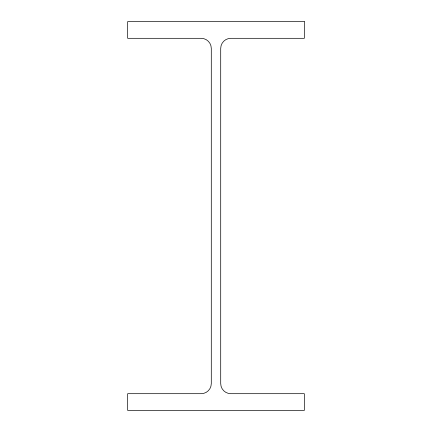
<?xml version="1.0" encoding="UTF-8"?>
<svg xmlns="http://www.w3.org/2000/svg" width="432" height="432" viewBox="0 0 432 432"><rect width="100%" height="100%" fill="white"/><g stroke="black" fill="none" stroke-linecap="round" stroke-linejoin="round"><path stroke-width="0.65" d="M304.339 21.6L127.661 21.6L127.661 38.313L201.177 38.313A10.114 10.114 0 0 1 211.291 48.427L211.291 383.573A10.114 10.114 0 0 1 201.177 393.687L127.661 393.687L127.661 410.4L304.339 410.4L304.339 393.687L230.823 393.687A10.114 10.114 0 0 1 220.709 383.573L220.709 48.427A10.114 10.114 0 0 1 230.823 38.313L304.339 38.313L304.339 21.6"/></g></svg>
